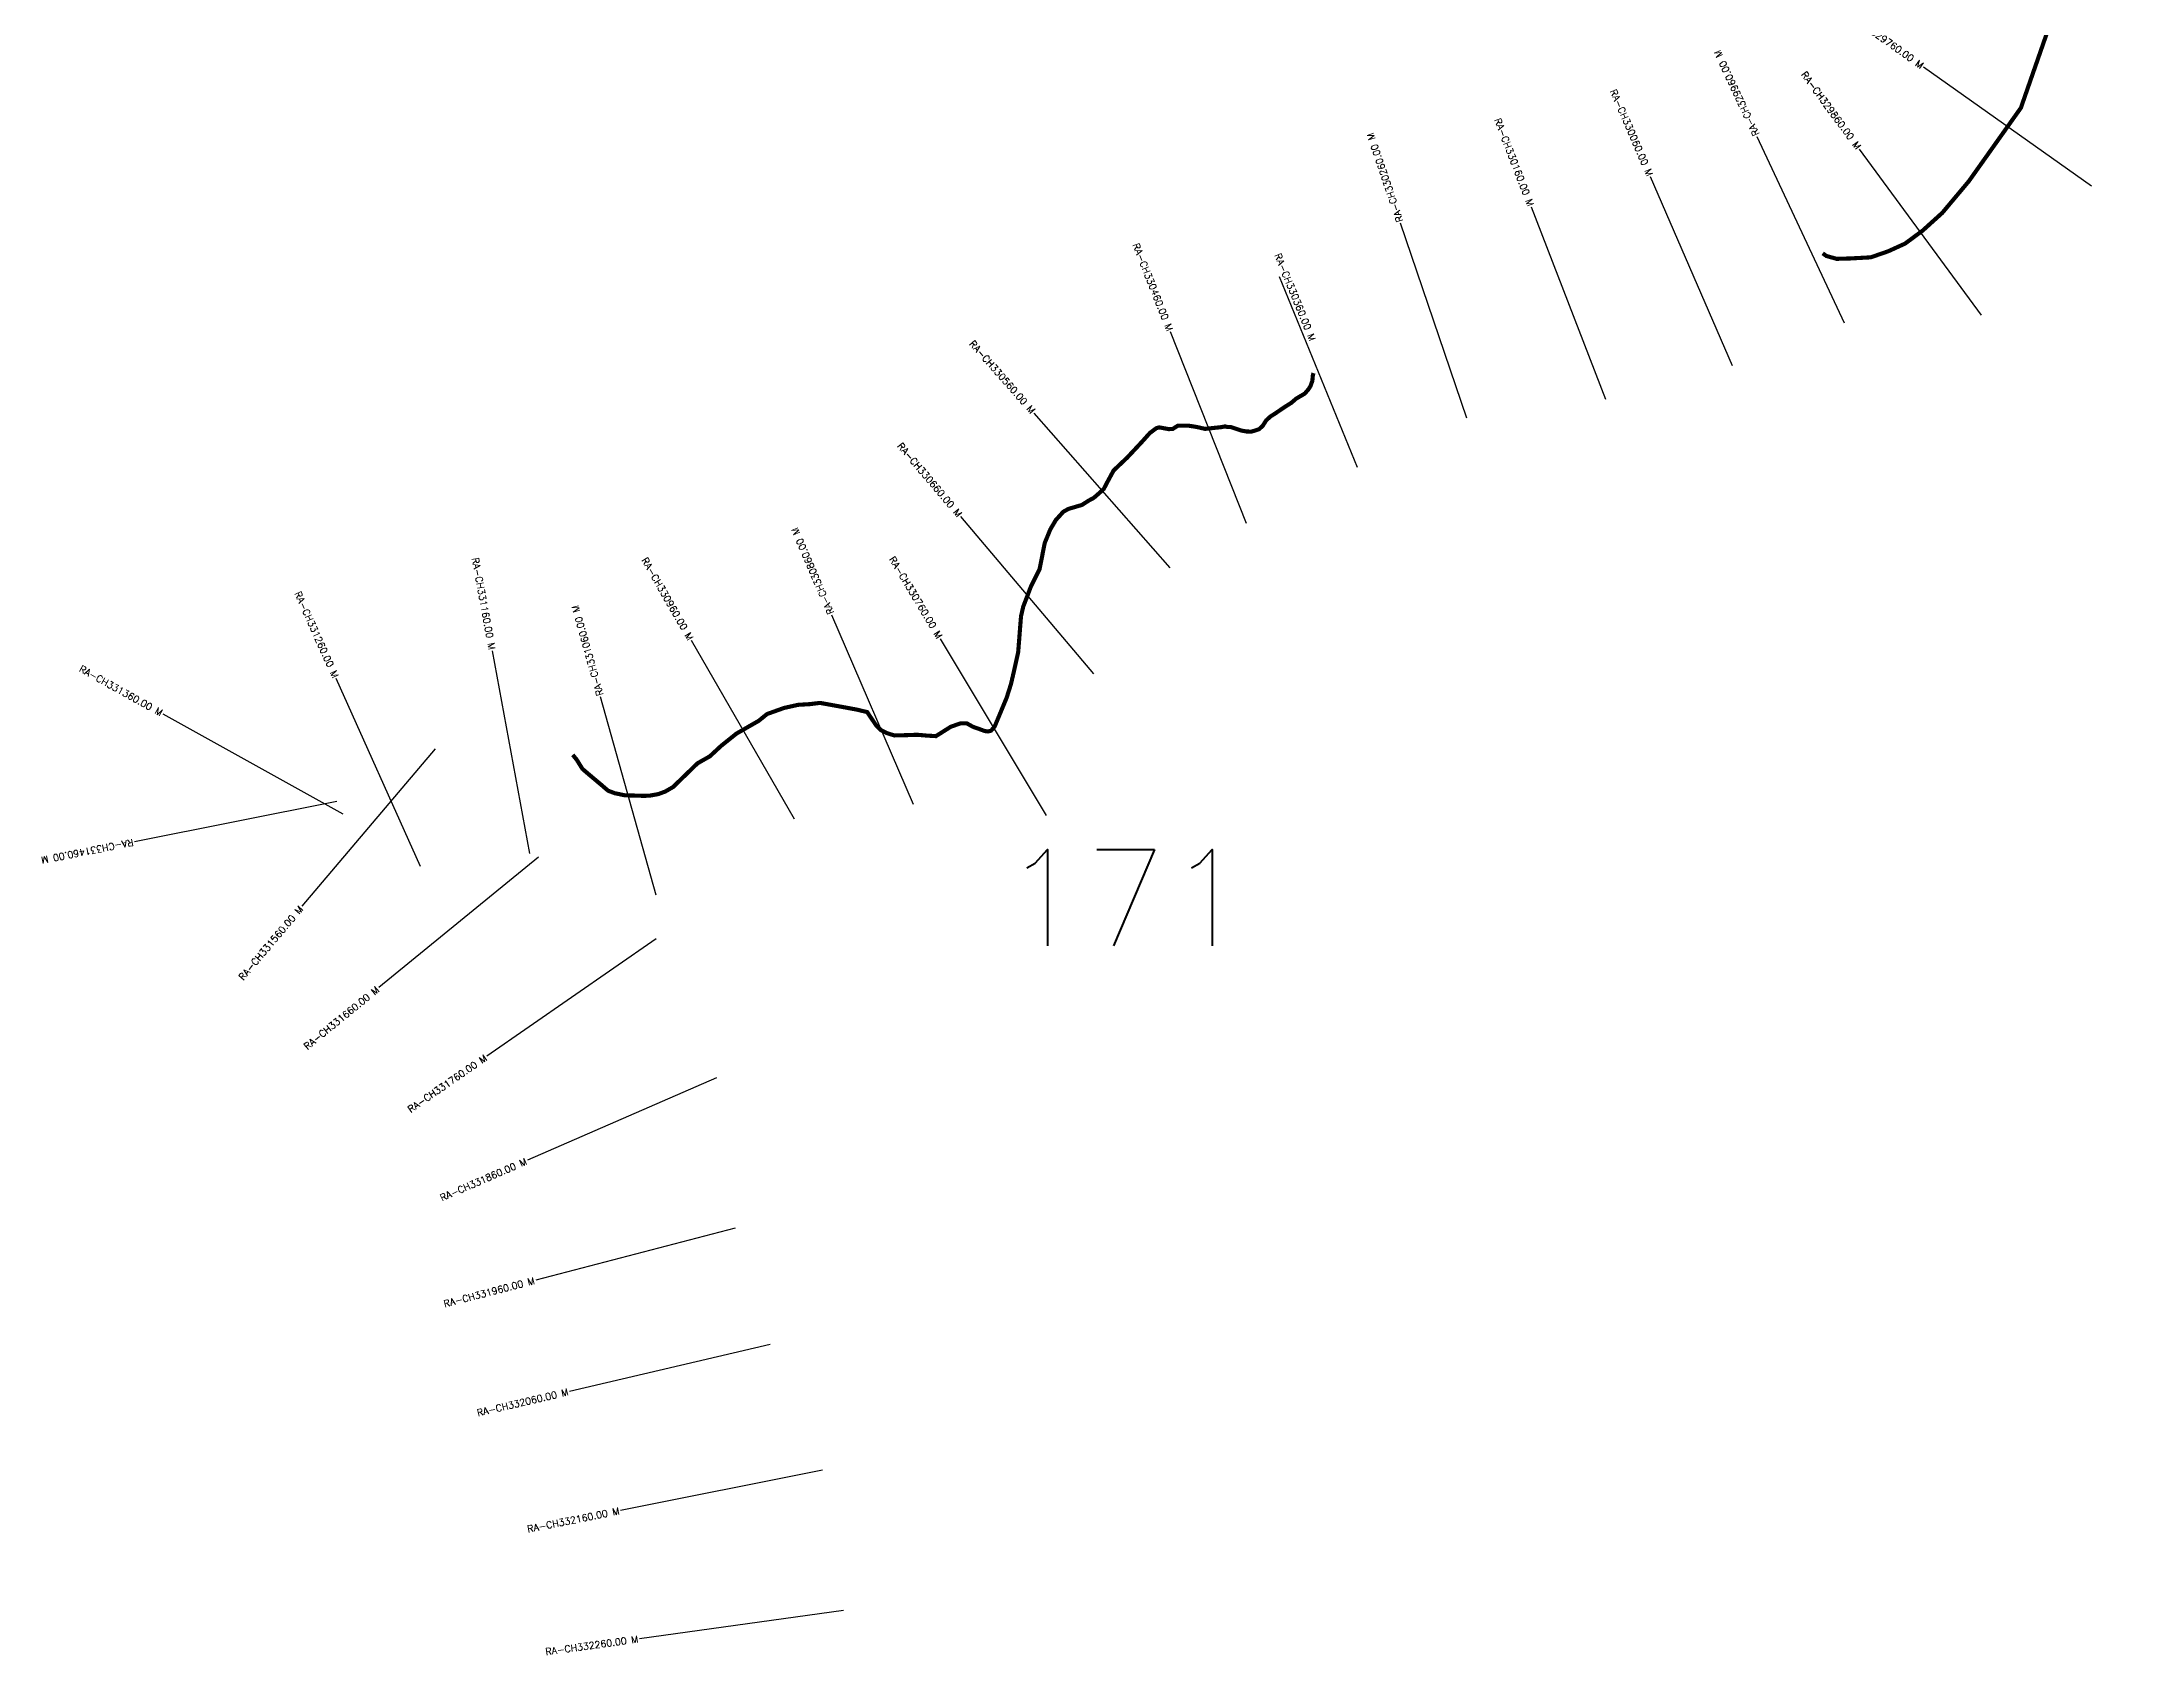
# Model space of a CAD drawing. Header units: metres. Extents: x 288417 to 293389, y 1993019 to 1996852.
# Drawn here: x 288417 to 289946, y 1993019 to 1994193 of the extents above; entities that cross this region are included whole.
import ezdxf
from ezdxf.enums import TextEntityAlignment as Align

# ---------------------------------------------------------------- set-up
doc = ezdxf.new("R2010")
doc.units = ezdxf.units.M
doc.header["$MEASUREMENT"] = 0
for name, color, linetype in [('CS', 134, 'Continuous'), ('CSMark', 6, 'Continuous'), ('NATURALLY PROTECTED', 3, 'Continuous')]:
    doc.layers.add(name, color=color, linetype=linetype)
doc.styles.get("Standard").update_dxf_attribs({"font": 'simplex.shx'})

msp = doc.modelspace()

# ---------------------------------------------------------------- linework, layer by layer
at = {"layer": 'CS'}
for p, q in [((289909.6, 1994088.1), (289787.2, 1994174.8)), ((289729.6, 1993988.3), (289666.1, 1994124.1)), ((289829.4, 1993994.1), (289740.7, 1994115)), ((289648.2, 1993957.2), (289588.5, 1994094.8)), ((289555.8, 1993932.9), (289501.8, 1994072.9)), ((289454.8, 1993919.2), (289406.4, 1994061.2)), ((289375, 1993883.3), (289318.3, 1994022.1)), ((289294.2, 1993842.6), (289239, 1993982.1)), ((289238.8, 1993810.3), (289139.6, 1993922.9)), ((289183.1, 1993733), (289086.2, 1993847.5)), ((289051.7, 1993638), (288992.3, 1993775.7)), ((289148.6, 1993629.9), (289071.5, 1993758.6)), ((288772.4, 1993602.2), (288745.2, 1993749.7)), ((288965.1, 1993627.3), (288890.2, 1993757.3)), ((288692.9, 1993592.8), (288631.5, 1993729.6)), ((288864.5, 1993571.8), (288823.9, 1993716.2)), ((288636.5, 1993630.8), (288505.4, 1993703.7)), ((288703.5, 1993678.4), (288606.5, 1993563.9)), ((288631.8, 1993640), (288484.7, 1993610.7)), ((288778.7, 1993599.6), (288662.5, 1993504.8)), ((288864.5, 1993540.2), (288741.2, 1993454.8)), ((288908.3, 1993439), (288770.8, 1993378.9)), ((288922, 1993329.5), (288776.8, 1993291.7)), ((288947.5, 1993244.7), (288801.4, 1993210.6)), ((288985.6, 1993153.4), (288838.5, 1993123.9)), ((289000.9, 1993051.2), (288852.4, 1993030.6))]:
    msp.add_line(p, q, dxfattribs=at)
at = {"layer": 'NATURALLY PROTECTED', "const_width": 3, "flags": 128}
for points in [[(289910.5, 1994928.7), (289944.8, 1994752.6), (289944.8, 1994553.8), (289932.8, 1994406.6), (289900.8, 1994267.8), (289858.1, 1994145.1), (289820.2, 1994091.7), (289800.9, 1994068.7), (289786.5, 1994055.7), (289773.8, 1994046.3), (289761.5, 1994040.7), (289748.8, 1994036.3), (289734.3, 1994035.5), (289723.9, 1994035.2), (289716.5, 1994037.3), (289713.8, 1994039.2)], [(289343.1, 1993952), (289342.6, 1993950.6), (289342.2, 1993946.3), (289340.9, 1993942.7), (289339.6, 1993940.5), (289336.7, 1993937.1), (289333.3, 1993935.1), (289330.4, 1993933.4), (289326.8, 1993930.3), (289322.8, 1993927.8), (289318.5, 1993924.9), (289315.3, 1993922.7), (289311.8, 1993920.5), (289308.6, 1993917.6), (289306, 1993913.5), (289303.3, 1993911.1), (289297.9, 1993909.4), (289294.3, 1993909.5), (289290.4, 1993910.2), (289286.8, 1993911.4), (289282.9, 1993912.7), (289280.8, 1993912.7), (289278.7, 1993913.2), (289276.1, 1993912.7), (289264.1, 1993911.4), (289258, 1993912.8), (289251.7, 1993913.8), (289247.6, 1993913.7), (289244.4, 1993913.8), (289240.6, 1993911.4), (289237.7, 1993911.2), (289234, 1993911.9), (289230.7, 1993912.5), (289228.6, 1993911.9), (289223.9, 1993908.4), (289217.8, 1993901.6), (289207.4, 1993890.5), (289197.5, 1993881.1), (289195.5, 1993877.4), (289192.9, 1993872.6), (289190.3, 1993867.6), (289186.3, 1993864), (289183.1, 1993861.2), (289179.4, 1993859.2), (289174.4, 1993856), (289169.6, 1993854.6), (289164.5, 1993853.1), (289160.8, 1993851), (289158.3, 1993848.2), (289155.4, 1993845), (289151.4, 1993838.2), (289147.3, 1993828.2), (289144.8, 1993815.3), (289143.6, 1993809.2), (289137.2, 1993796.4), (289135, 1993790.6), (289131.7, 1993782), (289130.1, 1993775.1), (289129.5, 1993767.7), (289128.7, 1993757.4), (289128, 1993748.7), (289125, 1993735.2), (289122.8, 1993725.7), (289119.6, 1993715.6), (289113.4, 1993700.7), (289110.9, 1993694.7), (289108.3, 1993691.7), (289106.1, 1993691.1), (289103.7, 1993691.4), (289099.9, 1993692.8), (289095.1, 1993694.5), (289090.6, 1993697), (289086, 1993697), (289078.9, 1993694.5), (289072.4, 1993690.4), (289068.1, 1993687.7), (289061.4, 1993688.1), (289054.4, 1993688.7), (289046.4, 1993688.4), (289037.8, 1993688.2), (289032.5, 1993689.9), (289028.2, 1993692), (289025, 1993695), (289022.4, 1993698.8), (289020.2, 1993702), (289018.1, 1993705.2), (289010.6, 1993707), (289000.3, 1993708.9), (288990.4, 1993710.7), (288983.7, 1993711.9), (288976.4, 1993711), (288967.8, 1993710.5), (288957.5, 1993708.2), (288945.2, 1993703.8), (288939, 1993698.8), (288922.8, 1993689.5), (288911.7, 1993680.6), (288903.5, 1993673), (288894.5, 1993667.9), (288887, 1993660.6), (288881.1, 1993654.9), (288876.8, 1993650.7), (288871.1, 1993647.4), (288866, 1993645.5), (288859.8, 1993644.4), (288855.5, 1993644.2), (288850.3, 1993644.4), (288846, 1993644.5), (288841.7, 1993644.6), (288834.1, 1993646.2), (288829.4, 1993648), (288824.4, 1993652.3), (288815.7, 1993659.6), (288810.7, 1993663.9), (288806.6, 1993670.5), (288803.7, 1993674.1)]]:
    msp.add_lwpolyline(points, dxfattribs=at)

# ---------------------------------------------------------------- texts
at = {"insert": (289116.3, 1993605.1), "char_height": 70, "attachment_point": 1}
msp.add_mtext_dynamic_manual_height_columns('171', width=95.172, gutter_width=1, heights=[0], dxfattribs=at)
at = {"layer": 'CSMark'}
for s, rotation, p in [('RA-CH329760.00 M', 324.674, (289786.4, 1994175.4)), ('RA-CH329860.00 M', 306.2688, (289740.1, 1994115.8)), ('RA-CH330060.00 M', 293.4405, (289588.2, 1994095.8)), ('RA-CH330160.00 M', 291.094, (289501.4, 1994073.8)), ('RA-CH330460.00 M', 291.6109, (289238.6, 1993983)), ('RA-CH330360.00 M', 292.2344, (289342.6, 1993975.8)), ('RA-CH330560.00 M', 311.3801, (289139, 1993923.6)), ('RA-CH330660.00 M', 310.2141, (289085.6, 1993848.3)), ('RA-CH331160.00 M', 280.4579, (288745, 1993750.7)), ('RA-CH330960.00 M', 299.9542, (288889.7, 1993758.1)), ('RA-CH330760.00 M', 300.9478, (289071, 1993759.4)), ('RA-CH331260.00 M', 294.1523, (288631.1, 1993730.5)), ('RA-CH331360.00 M', 330.9306, (288504.5, 1993704.2)), ('RA-CH331560.00 M', 49.7343, (288605.9, 1993563.1)), ('RA-CH331660.00 M', 39.2323, (288661.7, 1993504.1)), ('RA-CH331760.00 M', 34.7443, (288740.4, 1993454.2)), ('RA-CH331860.00 M', 23.598, (288769.9, 1993378.5)), ('RA-CH331960.00 M', 14.5894, (288775.8, 1993291.4)), ('RA-CH332060.00 M', 13.1442, (288800.4, 1993210.4)), ('RA-CH332160.00 M', 11.3481, (288837.5, 1993123.7)), ('RA-CH332260.00 M', 7.901, (288851.4, 1993030.4))]:
    msp.add_text(s, height=5, rotation=rotation, dxfattribs=at).set_placement(p, align=Align.MIDDLE_RIGHT)
for s, rotation, p in [('RA-CH329960.00 M', 115.0828, (289665.6, 1994125)), ('RA-CH330260.00 M', 108.8112, (289406.1, 1994062.1)), ('RA-CH330860.00 M', 113.3236, (288991.9, 1993776.6)), ('RA-CH331060.00 M', 105.6712, (288823.7, 1993717.2)), ('RA-CH331460.00 M', 191.2569, (288483.7, 1993610.5))]:
    msp.add_text(s, height=5, rotation=rotation, dxfattribs=at).set_placement(p, align=Align.MIDDLE_LEFT)

doc.saveas('drawing.dxf')
